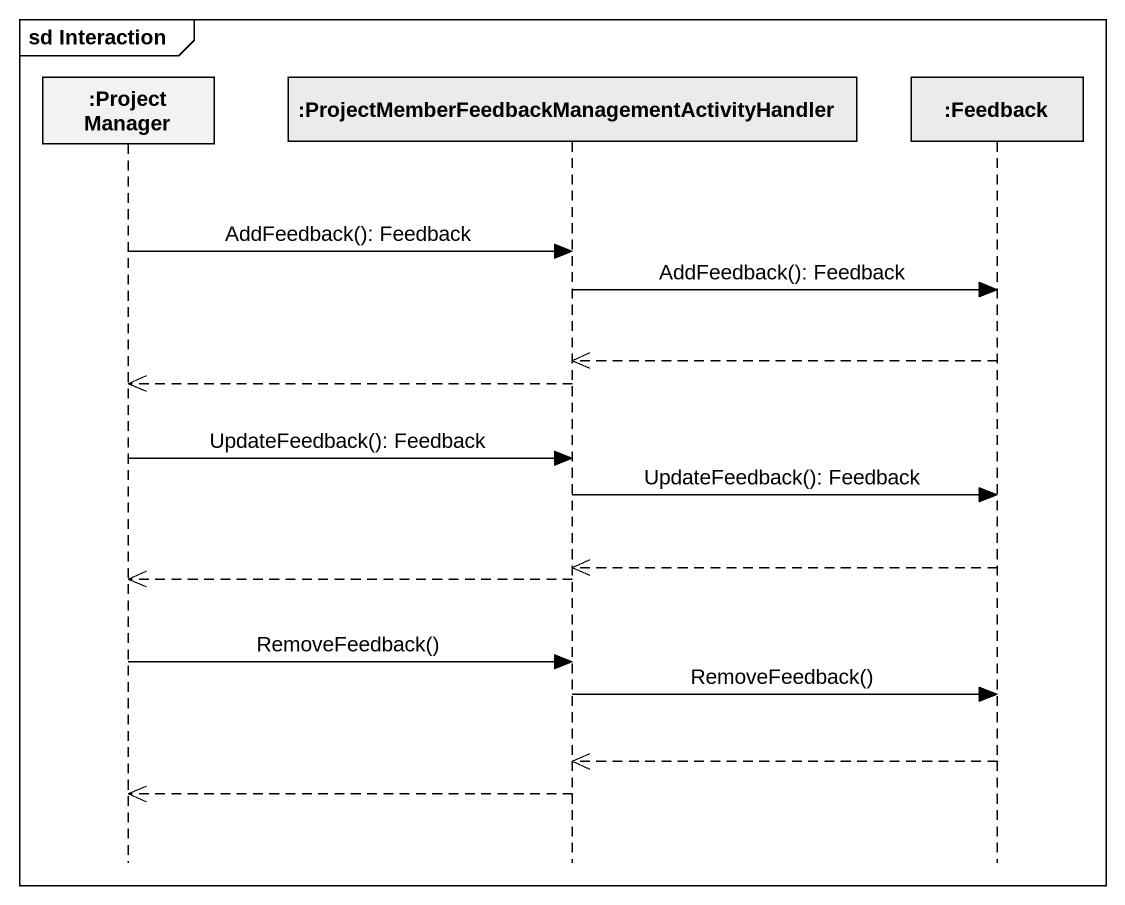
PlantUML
@startuml
mainframe sd Interaction
hide footbox
participant ":Project Manager" as Project_Manager #F2F2F2
participant ":ProjectMemberFeedbackManagementActivityHandler" as ProjectMemberFeedbackManagem #EBEBEB
participant ":Feedback" as Feedback #EBEBEB

Project_Manager -> ProjectMemberFeedbackManagem : AddFeedback(): Feedback
ProjectMemberFeedbackManagem -> Feedback : AddFeedback(): Feedback
Feedback -->> ProjectMemberFeedbackManagem
ProjectMemberFeedbackManagem -->> Project_Manager
Project_Manager -> ProjectMemberFeedbackManagem : UpdateFeedback(): Feedback
ProjectMemberFeedbackManagem -> Feedback : UpdateFeedback(): Feedback
Feedback -->> ProjectMemberFeedbackManagem
ProjectMemberFeedbackManagem -->> Project_Manager
Project_Manager -> ProjectMemberFeedbackManagem : RemoveFeedback()
ProjectMemberFeedbackManagem -> Feedback : RemoveFeedback()
Feedback -->> ProjectMemberFeedbackManagem
ProjectMemberFeedbackManagem -->> Project_Manager
@enduml
